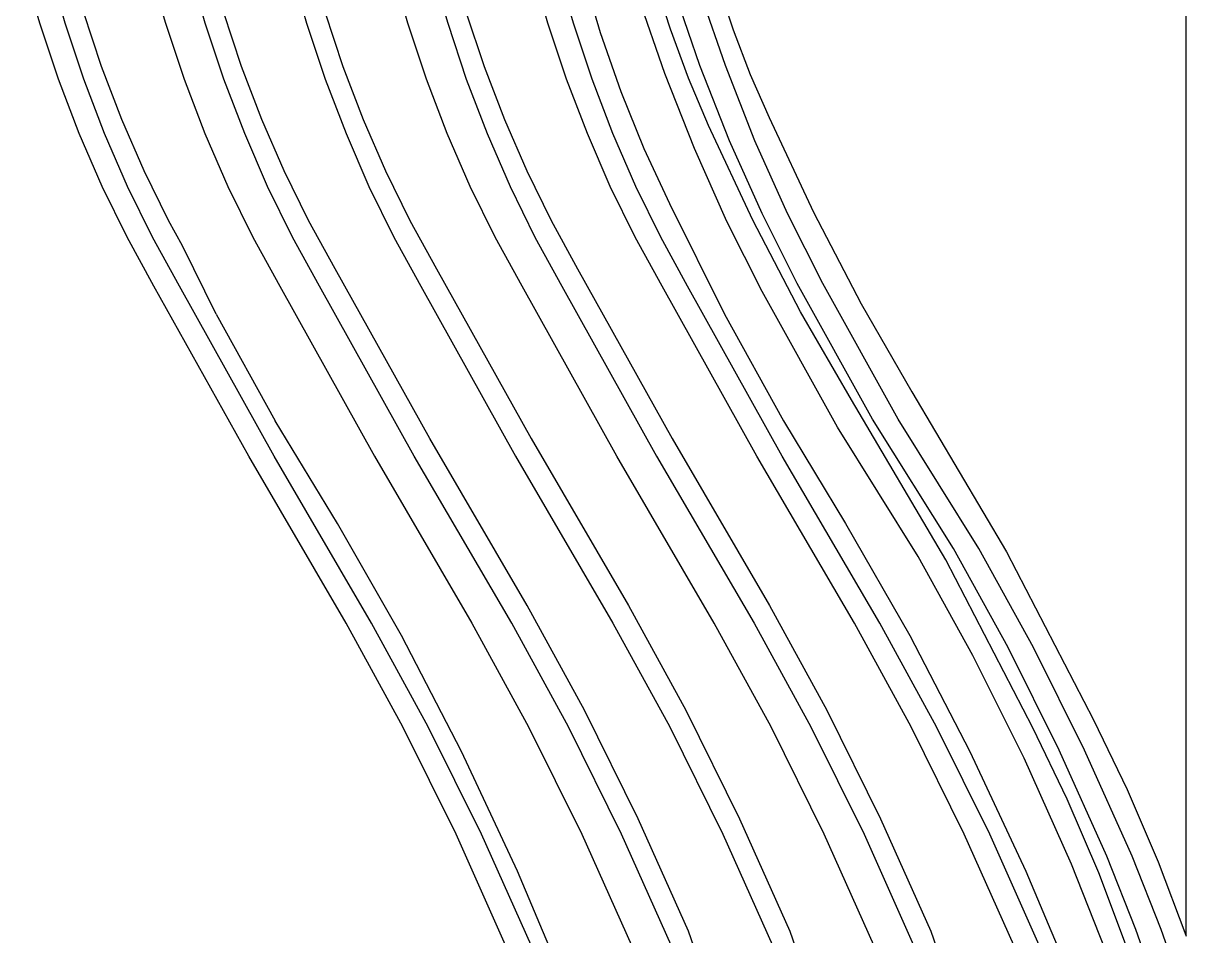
# Model space of a CAD drawing. Extents: x -1563 to 1637, y -685 to 815.
# Drawn here: x 981.5 to 1188.4, y 210.3 to 372.3 of the extents above; entities that cross this region are included whole.
import ezdxf

# ---------------------------------------------------------------- set-up
doc = ezdxf.new("R2010")
doc.units = 0
doc.header["$MEASUREMENT"] = 0
doc.layers.get('0').update_dxf_attribs({"linetype": 'CONTINUOUS'})

msp = doc.modelspace()

# ---------------------------------------------------------------- linework, layer by layer
at = {"color": 22}
for p, q in [((1188.02, 455.38), (1188.02, 210.36)), ((984.42, 372.32), (981.5, 382.49)), ((988.93, 372.32), (986.02, 382.49)), ((1003.83, 382.49), (1006.75, 372.32)), ((1013.82, 372.32), (1010.9, 382.49)), ((1028.9, 382.49), (1031.82, 372.32)), ((1049.81, 372.32), (1046.9, 382.49)), ((1053.97, 382.49), (1056.89, 372.32)), ((1074.7, 372.32), (1071.79, 382.49)), ((1079.22, 372.32), (1076.3, 382.49)), ((1080.83, 381.42), (1084, 370.66)), ((1096.46, 371.28), (1093.62, 380.21)), ((1104.94, 379.3), (1107.59, 371.13)), ((1095.46, 363.4), (1090.74, 377.13)), ((1101.71, 364.82), (1096.99, 378.54)), ((1106.23, 364.82), (1101.51, 378.54)), ((995.4, 364.64), (992.17, 374.33)), ((1020.29, 364.64), (1017.06, 374.33)), ((1035.06, 374.33), (1038.29, 364.64)), ((1060.12, 374.33), (1063.35, 364.64)), ((987.73, 362.39), (984.42, 372.32)), ((992.24, 362.39), (988.93, 372.32)), ((1006.75, 372.32), (1010.06, 362.39)), ((1017.13, 362.39), (1013.82, 372.32)), ((1031.82, 372.32), (1035.13, 362.39)), ((1053.13, 362.39), (1049.81, 372.32)), ((1056.89, 372.32), (1060.2, 362.39)), ((1078.01, 362.39), (1074.7, 372.32)), ((1082.53, 362.39), (1079.22, 372.32)), ((1084, 370.66), (1087.65, 360.2)), ((1099.66, 362.59), (1096.46, 371.28)), ((1107.59, 371.13), (1110.62, 363.22)), ((999.01, 355.22), (995.4, 364.64)), ((1023.89, 355.22), (1020.29, 364.64)), ((1038.29, 364.64), (1041.89, 355.22)), ((1063.35, 364.64), (1066.96, 355.22)), ((1106.96, 351.47), (1101.71, 364.82)), ((1111.48, 351.47), (1106.23, 364.82)), ((991.43, 352.72), (987.73, 362.39)), ((995.94, 352.72), (992.24, 362.39)), ((1010.06, 362.39), (1013.76, 352.72)), ((1020.83, 352.72), (1017.13, 362.39)), ((1035.13, 362.39), (1038.83, 352.72)), ((1056.82, 352.72), (1053.13, 362.39)), ((1060.2, 362.39), (1063.89, 352.72)), ((1081.71, 352.72), (1078.01, 362.39)), ((1086.23, 352.72), (1082.53, 362.39)), ((1100.71, 350.06), (1095.46, 363.4)), ((1103.23, 354.18), (1099.66, 362.59)), ((1110.62, 363.22), (1114, 355.59)), ((1087.65, 360.2), (1091.76, 350.07)), ((1002.97, 346.09), (999.01, 355.22)), ((1027.86, 346.09), (1023.89, 355.22)), ((1041.89, 355.22), (1045.86, 346.09)), ((1066.96, 355.22), (1070.93, 346.09)), ((1111.09, 337.34), (1103.23, 354.18)), ((1114, 355.59), (1121.86, 338.76)), ((995.5, 343.35), (991.43, 352.72)), ((1000.01, 343.35), (995.94, 352.72)), ((1013.76, 352.72), (1017.83, 343.35)), ((1024.9, 343.35), (1020.83, 352.72)), ((1038.83, 352.72), (1042.9, 343.35)), ((1060.89, 343.35), (1056.82, 352.72)), ((1063.89, 352.72), (1067.97, 343.35)), ((1085.78, 343.35), (1081.71, 352.72)), ((1090.3, 343.35), (1086.23, 352.72)), ((1091.76, 350.07), (1096.3, 340.31)), ((1106.48, 337.14), (1100.71, 350.06)), ((1112.73, 338.55), (1106.96, 351.47)), ((1117.25, 338.55), (1111.48, 351.47)), ((1007.3, 337.27), (1002.97, 346.09)), ((1032.19, 337.27), (1027.86, 346.09)), ((1045.86, 346.09), (1050.18, 337.27)), ((1070.93, 346.09), (1075.25, 337.27)), ((999.93, 334.31), (995.5, 343.35)), ((1004.45, 334.31), (1000.01, 343.35)), ((1017.83, 343.35), (1022.26, 334.31)), ((1029.34, 334.31), (1024.9, 343.35)), ((1042.9, 343.35), (1047.33, 334.31)), ((1065.33, 334.31), (1060.89, 343.35)), ((1067.97, 343.35), (1072.4, 334.31)), ((1090.22, 334.31), (1085.78, 343.35)), ((1094.73, 334.31), (1090.3, 343.35)), ((1096.3, 340.31), (1106.08, 320.67)), ((1009.77, 332.78), (1007.3, 337.27)), ((1036.9, 328.7), (1032.19, 337.27)), ((1050.18, 337.27), (1054.9, 328.7)), ((1075.25, 337.27), (1079.97, 328.7)), ((1119.55, 321.08), (1111.09, 337.34)), ((1119, 326.09), (1112.73, 338.55)), ((1123.52, 326.09), (1117.25, 338.55)), ((1121.86, 338.76), (1130.32, 322.5)), ((1112.75, 324.68), (1106.48, 337.14)), ((1004.71, 325.61), (999.93, 334.31)), ((1009.23, 325.61), (1004.45, 334.31)), ((1022.26, 334.31), (1027.05, 325.61)), ((1034.12, 325.61), (1029.34, 334.31)), ((1047.33, 334.31), (1052.11, 325.61)), ((1070.11, 325.61), (1065.33, 334.31)), ((1072.4, 334.31), (1077.18, 325.61)), ((1095, 325.61), (1090.22, 334.31)), ((1099.52, 325.61), (1094.73, 334.31)), ((1015.79, 320.67), (1009.77, 332.78)), ((1053.7, 298.57), (1036.9, 328.7)), ((1054.9, 328.7), (1071.7, 298.57)), ((1079.97, 328.7), (1096.76, 298.57)), ((1021.54, 295.43), (1004.71, 325.61)), ((1026.06, 295.43), (1009.23, 325.61)), ((1027.05, 325.61), (1043.88, 295.43)), ((1050.95, 295.43), (1034.12, 325.61)), ((1052.11, 325.61), (1068.94, 295.43)), ((1086.94, 295.43), (1070.11, 325.61)), ((1077.18, 325.61), (1094.01, 295.43)), ((1111.83, 295.43), (1095, 325.61)), ((1116.34, 295.43), (1099.52, 325.61)), ((1132.38, 302), (1119, 326.09)), ((1136.89, 302), (1123.52, 326.09)), ((1126.13, 300.58), (1112.75, 324.68)), ((1015.79, 320.67), (1026.23, 301.71)), ((1106.08, 320.67), (1116.52, 301.71)), ((1128.6, 305.45), (1119.55, 321.08)), ((1130.32, 322.5), (1139.37, 306.86)), ((1139.37, 306.86), (1156.16, 278.47)), ((1145.39, 277.05), (1128.6, 305.45)), ((1037.31, 283.46), (1026.23, 301.71)), ((1116.52, 301.71), (1127.59, 283.46)), ((1140.48, 277.61), (1126.13, 300.58)), ((1146.73, 279.02), (1132.38, 302)), ((1151.25, 279.02), (1136.89, 302)), ((1071.02, 268.91), (1053.7, 298.57)), ((1071.7, 298.57), (1089.01, 268.91)), ((1096.76, 298.57), (1114.08, 268.91)), ((1038.85, 265.79), (1021.54, 295.43)), ((1043.37, 265.79), (1026.06, 295.43)), ((1043.88, 295.43), (1061.18, 265.79)), ((1068.26, 265.79), (1050.95, 295.43)), ((1068.94, 295.43), (1086.25, 265.79)), ((1104.25, 265.79), (1086.94, 295.43)), ((1094.01, 295.43), (1111.32, 265.79)), ((1129.14, 265.79), (1111.83, 295.43)), ((1133.65, 265.79), (1116.34, 295.43)), ((1048.68, 263.61), (1037.31, 283.46)), ((1127.59, 283.46), (1138.97, 263.61)), ((1150.19, 260.03), (1140.48, 277.61)), ((1156.44, 261.44), (1146.73, 279.02)), ((1160.96, 261.44), (1151.25, 279.02)), ((1156.16, 278.47), (1171.61, 248.63)), ((1160.84, 247.22), (1145.39, 277.05)), ((1081.18, 250.32), (1071.02, 268.91)), ((1089.01, 268.91), (1099.18, 250.32)), ((1114.08, 268.91), (1124.25, 250.32)), ((1048.93, 247.35), (1038.85, 265.79)), ((1053.45, 247.35), (1043.37, 265.79)), ((1061.18, 265.79), (1071.27, 247.35)), ((1078.34, 247.35), (1068.26, 265.79)), ((1086.25, 265.79), (1096.33, 247.35)), ((1114.33, 247.35), (1104.25, 265.79)), ((1111.32, 265.79), (1121.4, 247.35)), ((1139.22, 247.35), (1129.14, 265.79)), ((1143.73, 247.35), (1133.65, 265.79)), ((1059.36, 243.01), (1048.68, 263.61)), ((1138.97, 263.61), (1149.64, 243.01)), ((1165.53, 243.23), (1156.44, 261.44)), ((1170.04, 243.23), (1160.96, 261.44)), ((1159.28, 241.81), (1150.19, 260.03)), ((1090.73, 231.05), (1081.18, 250.32)), ((1099.18, 250.32), (1108.73, 231.05)), ((1124.25, 250.32), (1133.8, 231.05)), ((1171.61, 248.63), (1177.61, 236.25)), ((1058.38, 228.28), (1048.93, 247.35)), ((1062.9, 228.28), (1053.45, 247.35)), ((1071.27, 247.35), (1080.72, 228.28)), ((1087.79, 228.28), (1078.34, 247.35)), ((1096.33, 247.35), (1105.79, 228.28)), ((1123.78, 228.28), (1114.33, 247.35)), ((1121.4, 247.35), (1130.85, 228.28)), ((1148.67, 228.28), (1139.22, 247.35)), ((1153.19, 228.28), (1143.73, 247.35)), ((1166.97, 234.55), (1160.84, 247.22)), ((1069.3, 221.72), (1059.36, 243.01)), ((1149.64, 243.01), (1159.59, 221.72)), ((1173.96, 224.41), (1165.53, 243.23)), ((1178.48, 224.41), (1170.04, 243.23)), ((1167.71, 223), (1159.28, 241.81)), ((1177.61, 236.25), (1183.11, 223.42)), ((1172.57, 221.42), (1166.97, 234.55)), ((1099.67, 211.07), (1090.73, 231.05)), ((1108.73, 231.05), (1117.67, 211.07)), ((1133.8, 231.05), (1142.74, 211.07)), ((1067.18, 208.61), (1058.38, 228.28)), ((1071.7, 208.61), (1062.9, 228.28)), ((1080.72, 228.28), (1089.52, 208.61)), ((1096.59, 208.61), (1087.79, 228.28)), ((1105.79, 228.28), (1114.59, 208.61)), ((1132.58, 208.61), (1123.78, 228.28)), ((1130.85, 228.28), (1139.65, 208.61)), ((1157.47, 208.61), (1148.67, 228.28)), ((1161.99, 208.61), (1153.19, 228.28)), ((1179.15, 211.36), (1173.96, 224.41)), ((1183.67, 211.36), (1178.48, 224.41)), ((1183.11, 223.42), (1188.02, 210.36)), ((1075.34, 207.42), (1069.3, 221.72)), ((1159.59, 221.72), (1165.63, 207.42)), ((1173.73, 207.68), (1167.71, 223)), ((1177.64, 207.87), (1172.57, 221.42)), ((1104.52, 197.27), (1099.67, 211.07)), ((1117.67, 211.07), (1122.52, 197.27)), ((1142.74, 211.07), (1147.59, 197.27)), ((1183.84, 197.94), (1179.15, 211.36)), ((1188.36, 197.94), (1183.67, 211.36)), ((1188.02, 210.36), (1188.09, 210.19))]:
    msp.add_line(p, q, dxfattribs=at)

doc.saveas('drawing.dxf')
